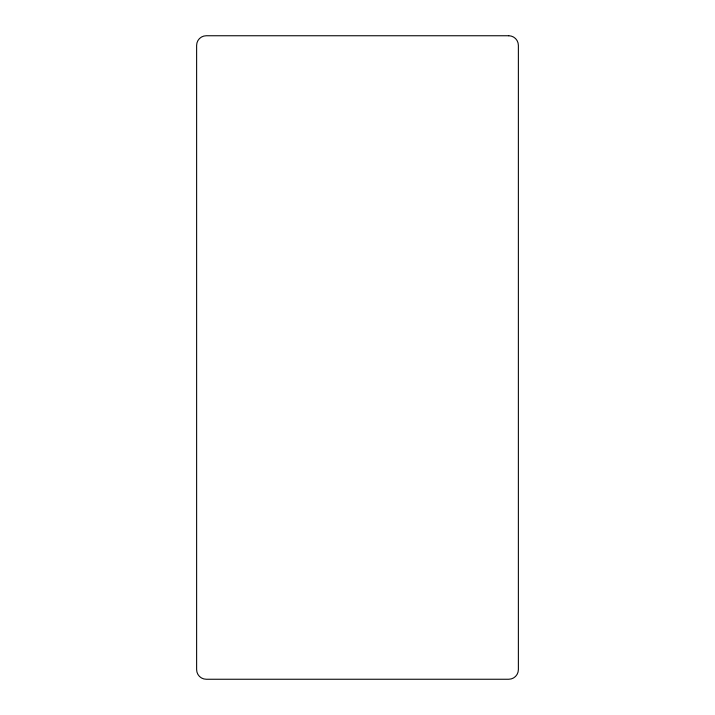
<?xml version="1.0" encoding="UTF-8"?>
<svg xmlns="http://www.w3.org/2000/svg" width="715" height="715" viewBox="0 0 715 715"><rect width="100%" height="100%" fill="white"/><g stroke="black" fill="none" stroke-linecap="round" stroke-linejoin="round"><path stroke-width="1.07" d="M508.723 35.75L206.278 35.75A9.653 9.653 0 0 0 196.625 45.402L196.625 669.598A9.653 9.653 0 0 0 206.278 679.25L508.723 679.25A9.653 9.653 0 0 0 518.375 669.598L518.375 45.402A9.653 9.653 0 0 0 508.723 35.75"/></g></svg>
